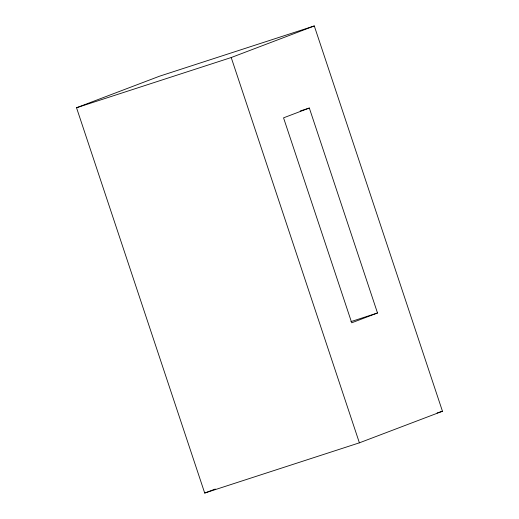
<?xml version="1.0" encoding="UTF-8"?>
<svg xmlns="http://www.w3.org/2000/svg" width="519" height="519" viewBox="0 0 519 519"><rect width="100%" height="100%" fill="white"/><g stroke="black" fill="none" stroke-linecap="round" stroke-linejoin="round"><path stroke-width="0.78" d="M76.533 107.744L159.612 76.17L314.293 25.95L442.467 411.256L359.388 442.83L204.707 493.05L76.533 107.744L231.215 57.531L314.293 25.95M309.33 108.036L283.549 117.839L351.726 322.792L377.508 312.989L309.33 108.036L300.209 110.995M204.707 493.05L215.281 489.028M350.902 321.631L377.508 312.989M437.076 413.001L442.467 411.256M231.215 57.531L359.388 442.83"/></g></svg>
